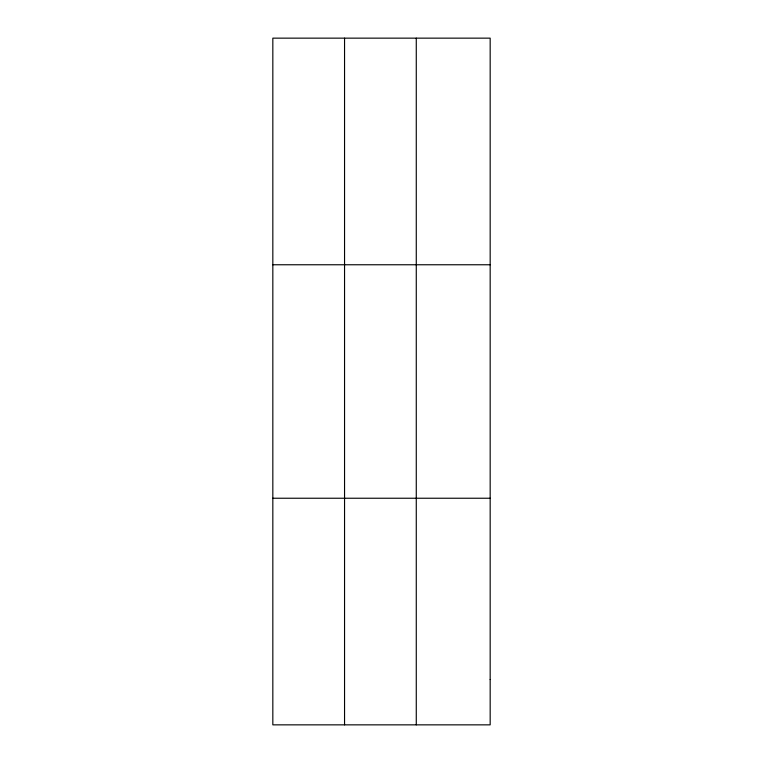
<?xml version="1.0" encoding="UTF-8"?>
<svg xmlns="http://www.w3.org/2000/svg" width="763" height="763" viewBox="0 0 763 763"><rect width="100%" height="100%" fill="white"/><g stroke="black" fill="none" stroke-linecap="round" stroke-linejoin="round"><path stroke-width="1.14" d="M344.552 38.15L344.552 724.85M416.274 38.15L416.274 724.85M272.83 264.761L490.17 264.761M272.83 498.239L490.17 498.239M490.17 679.528L490.17 724.85L272.83 724.85L272.83 38.15L490.17 38.15L490.17 679.528"/></g></svg>
